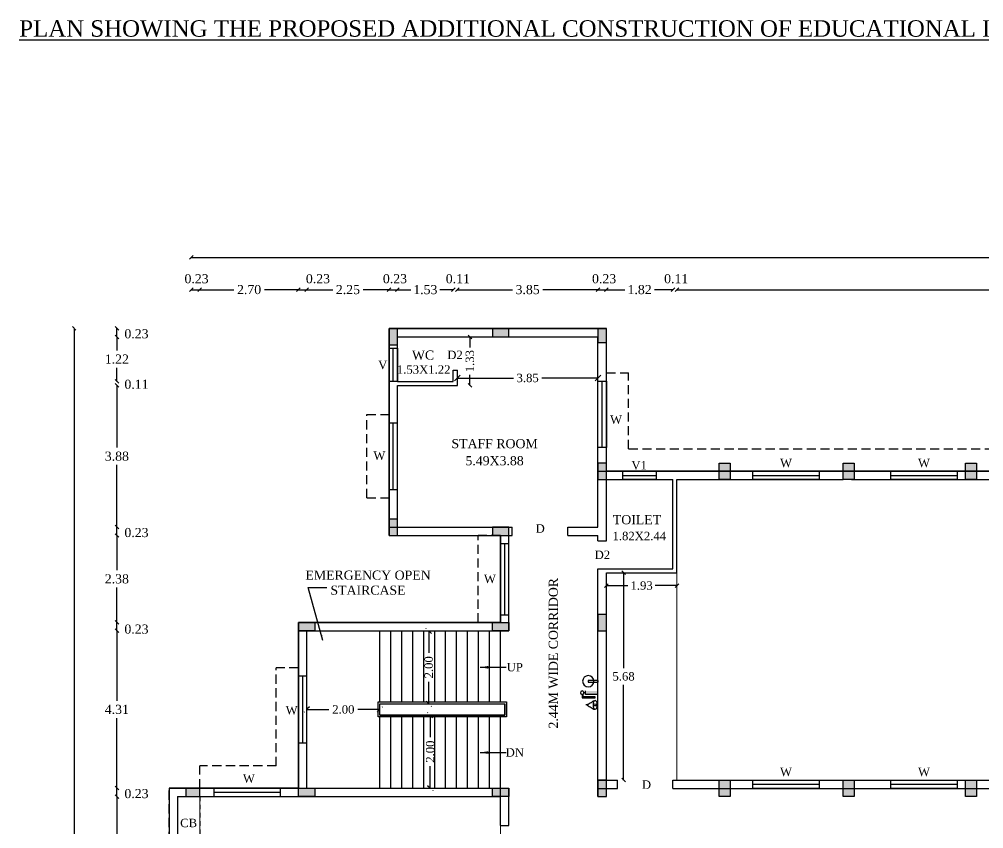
# Model space of a CAD drawing. Header units: metres. Extents: x -53 to 471, y -924 to -843.
# Drawn here: x 205.41 to 231.82, y -888.09 to -865.92 of the extents above; entities that cross this region are included whole.
import ezdxf
from ezdxf.enums import TextEntityAlignment as Align

# ---------------------------------------------------------------- set-up
doc = ezdxf.new("R2010")
doc.units = ezdxf.units.M
doc.header["$MEASUREMENT"] = 0
doc.header["$PDMODE"] = 3
doc.linetypes.add('HIDDEN', pattern=[0.375, 0.25, -0.125])
doc.layers.get('DEFPOINTS').update_dxf_attribs({"lineweight": 5})
doc.layers.add('BLK_1_FLR_3_BLT_UP_AREA', color=27, linetype='Continuous')
doc.layers.add('BLK_1_FLR_3_REGULAR_ROOM_1', color=56, linetype='Continuous', lineweight=5)
doc.styles.add('Isa-', font='times.ttf')
doc.styles.add('STYLE2', font='times.ttf')
doc.dimstyles.new('Copy of ISO-25', dxfattribs={"dimscale": 0, "dimtxt": 0.23, "dimasz": 0.1, "dimexe": 1.25, "dimexo": 0.625, "dimgap": 0.11, "dimtad": 0, "dimtih": 1, "dimtoh": 1, "dimzin": 1, "dimdsep": 46, "dimtxsty": 'STYLE2', "dimblk": 'OBLIQUE', "dimcen": 0, "dimse1": 1, "dimse2": 1, "dimclrd": 1, "dimclrt": 3, "dimadec": 0, "dimazin": 2, "dimtfac": 1, "dimtix": 1, "dimtofl": 0, "dimtmove": 0, "dimatfit": 3, "dimfxl": 0, "dimtolj": 1, "dimarcsym": 0})
doc.dimstyles.new('ISO-25', dxfattribs={"dimscale": 0, "dimtxt": 0.23, "dimasz": 0.15, "dimexe": 1.25, "dimexo": 0.625, "dimgap": 0.11, "dimtad": 0, "dimtih": 1, "dimtoh": 1, "dimzin": 1, "dimdsep": 46, "dimtxsty": 'STYLE2', "dimblk": 'OBLIQUE', "dimcen": 0, "dimse1": 1, "dimse2": 1, "dimclrd": 1, "dimclrt": 3, "dimadec": 0, "dimazin": 2, "dimtfac": 1, "dimtix": 1, "dimtofl": 0, "dimtmove": 0, "dimatfit": 3, "dimfxl": 0, "dimtolj": 1, "dimarcsym": 0})

# ---------------------------------------------------------------- blocks, each defined once
blk = doc.blocks.new('_Oblique')
at = {"color": 0, "linetype": 'ByBlock', "lineweight": -2}
blk.add_line((-0.5, -0.5), (0.5, 0.5), dxfattribs=at)
blk = doc.blocks.new('*D622')
at = {"color": 1, "lineweight": -2, "ltscale": 3}
for p, q in [((206.917, -874.388), (206.917, -896.657)), ((206.917, -919.381), (206.917, -897.112))]:
    blk.add_line(p, q, dxfattribs=at)
at = {"layer": 'DEFPOINTS', "color": 0, "ltscale": 3}
for p in [(206.917, -874.388), (215.536, -874.388), (227.966, -919.381)]:
    blk.add_point(p, dxfattribs=at)
at = {"color": 1, "lineweight": -2, "ltscale": 3, "xscale": 0.1, "yscale": 0.1, "zscale": 0.1}
for p, rotation in [((206.917, -874.388), 90), ((206.917, -919.381), 270)]:
    blk.add_blockref('_Oblique', p, dxfattribs=dict(at, rotation=rotation))
at = {"color": 3, "ltscale": 3, "insert": (206.917, -896.884), "char_height": 0.23, "attachment_point": 5, "style": 'STYLE2'}
blk.add_mtext('\\A1;44.99', dxfattribs=at)
blk = doc.blocks.new('*D624')
at = {"color": 1, "lineweight": -2}
for p, q in [((210.126, -872.441), (235.961, -872.441)), ((262.806, -872.441), (236.972, -872.441))]:
    blk.add_line(p, q, dxfattribs=at)
at = {"layer": 'DEFPOINTS', "color": 0}
for p in [(210.126, -872.441), (210.126, -886.978), (262.806, -886.978)]:
    blk.add_point(p, dxfattribs=at)
at = {"color": 1, "lineweight": -2, "xscale": 0.1, "yscale": 0.1, "zscale": 0.1, "rotation": 180}
blk.add_blockref('_Oblique', (210.126, -872.441), dxfattribs=at)
at = {"color": 1, "lineweight": -2, "xscale": 0.1, "yscale": 0.1, "zscale": 0.1}
blk.add_blockref('_Oblique', (262.806, -872.441), dxfattribs=at)
at = {"color": 3, "insert": (236.466, -872.441), "char_height": 0.25, "attachment_point": 5, "style": 'STYLE2'}
blk.add_mtext('\\A1;52.68', dxfattribs=at)
blk = doc.blocks.new('*D642')
at = {"color": 1, "lineweight": -2}
blk.add_line((210.126, -873.325), (210.356, -873.325), dxfattribs=at)
at = {"layer": 'DEFPOINTS', "color": 0}
for p in [(210.356, -873.325), (210.126, -886.978), (210.356, -887.208)]:
    blk.add_point(p, dxfattribs=at)
at = {"color": 1, "lineweight": -2, "xscale": 0.1, "yscale": 0.1, "zscale": 0.1, "rotation": 180}
blk.add_blockref('_Oblique', (210.126, -873.325), dxfattribs=at)
at = {"color": 1, "lineweight": -2, "xscale": 0.1, "yscale": 0.1, "zscale": 0.1}
blk.add_blockref('_Oblique', (210.356, -873.325), dxfattribs=at)
at = {"color": 3, "insert": (210.268, -873.027), "char_height": 0.25, "attachment_point": 5, "style": 'STYLE2'}
blk.add_mtext('\\A1;0.23', dxfattribs=at)
blk = doc.blocks.new('*D643')
at = {"color": 1, "lineweight": -2}
for p, q in [((210.356, -873.325), (211.284, -873.325)), ((213.056, -873.325), (212.129, -873.325))]:
    blk.add_line(p, q, dxfattribs=at)
at = {"layer": 'DEFPOINTS', "color": 0}
for p in [(213.056, -873.325), (213.056, -882.438), (210.356, -887.208)]:
    blk.add_point(p, dxfattribs=at)
at = {"color": 1, "lineweight": -2, "xscale": 0.1, "yscale": 0.1, "zscale": 0.1, "rotation": 180}
blk.add_blockref('_Oblique', (210.356, -873.325), dxfattribs=at)
at = {"color": 1, "lineweight": -2, "xscale": 0.1, "yscale": 0.1, "zscale": 0.1}
blk.add_blockref('_Oblique', (213.056, -873.325), dxfattribs=at)
at = {"color": 3, "insert": (211.706, -873.325), "char_height": 0.25, "attachment_point": 5, "style": 'STYLE2'}
blk.add_mtext('\\A1;2.70', dxfattribs=at)
blk = doc.blocks.new('*D644')
at = {"color": 1, "lineweight": -2}
blk.add_line((213.056, -873.325), (213.286, -873.325), dxfattribs=at)
at = {"layer": 'DEFPOINTS', "color": 0}
for p in [(213.286, -873.325), (213.056, -882.438), (213.286, -882.668)]:
    blk.add_point(p, dxfattribs=at)
at = {"color": 1, "lineweight": -2, "xscale": 0.1, "yscale": 0.1, "zscale": 0.1, "rotation": 180}
blk.add_blockref('_Oblique', (213.056, -873.325), dxfattribs=at)
at = {"color": 1, "lineweight": -2, "xscale": 0.1, "yscale": 0.1, "zscale": 0.1}
blk.add_blockref('_Oblique', (213.286, -873.325), dxfattribs=at)
at = {"color": 3, "insert": (213.591, -873.027), "char_height": 0.25, "attachment_point": 5, "style": 'STYLE2'}
blk.add_mtext('\\A1;0.23', dxfattribs=at)
blk = doc.blocks.new('*D645')
at = {"color": 1, "lineweight": -2}
for p, q in [((213.286, -873.325), (213.995, -873.325)), ((215.536, -873.325), (214.828, -873.325))]:
    blk.add_line(p, q, dxfattribs=at)
at = {"layer": 'DEFPOINTS', "color": 0}
for p in [(215.536, -873.325), (215.536, -874.388), (213.286, -882.668)]:
    blk.add_point(p, dxfattribs=at)
at = {"color": 1, "lineweight": -2, "xscale": 0.1, "yscale": 0.1, "zscale": 0.1, "rotation": 180}
blk.add_blockref('_Oblique', (213.286, -873.325), dxfattribs=at)
at = {"color": 1, "lineweight": -2, "xscale": 0.1, "yscale": 0.1, "zscale": 0.1}
blk.add_blockref('_Oblique', (215.536, -873.325), dxfattribs=at)
at = {"color": 3, "insert": (214.411, -873.325), "char_height": 0.25, "attachment_point": 5, "style": 'STYLE2'}
blk.add_mtext('\\A1;2.25', dxfattribs=at)
blk = doc.blocks.new('*D646')
at = {"color": 1, "lineweight": -2}
blk.add_line((215.536, -873.325), (215.766, -873.325), dxfattribs=at)
at = {"layer": 'DEFPOINTS', "color": 0}
for p in [(215.766, -873.325), (215.536, -874.388), (215.766, -874.618)]:
    blk.add_point(p, dxfattribs=at)
at = {"color": 1, "lineweight": -2, "xscale": 0.1, "yscale": 0.1, "zscale": 0.1, "rotation": 180}
blk.add_blockref('_Oblique', (215.536, -873.325), dxfattribs=at)
at = {"color": 1, "lineweight": -2, "xscale": 0.1, "yscale": 0.1, "zscale": 0.1}
blk.add_blockref('_Oblique', (215.766, -873.325), dxfattribs=at)
at = {"color": 3, "insert": (215.699, -873.027), "char_height": 0.25, "attachment_point": 5, "style": 'STYLE2'}
blk.add_mtext('\\A1;0.23', dxfattribs=at)
blk = doc.blocks.new('*D647')
at = {"color": 1, "lineweight": -2}
for p, q in [((215.766, -873.325), (216.135, -873.325)), ((217.296, -873.325), (216.927, -873.325))]:
    blk.add_line(p, q, dxfattribs=at)
at = {"layer": 'DEFPOINTS', "color": 0}
for p in [(217.296, -873.325), (215.766, -874.618), (217.296, -875.528)]:
    blk.add_point(p, dxfattribs=at)
at = {"color": 1, "lineweight": -2, "xscale": 0.1, "yscale": 0.1, "zscale": 0.1, "rotation": 180}
blk.add_blockref('_Oblique', (215.766, -873.325), dxfattribs=at)
at = {"color": 1, "lineweight": -2, "xscale": 0.1, "yscale": 0.1, "zscale": 0.1}
blk.add_blockref('_Oblique', (217.296, -873.325), dxfattribs=at)
at = {"color": 3, "insert": (216.531, -873.325), "char_height": 0.25, "attachment_point": 5, "style": 'STYLE2'}
blk.add_mtext('\\A1;1.53', dxfattribs=at)
blk = doc.blocks.new('*D653')
at = {"color": 1, "lineweight": -2}
blk.add_line((208.086, -887.208), (208.086, -886.978), dxfattribs=at)
at = {"layer": 'DEFPOINTS', "color": 0}
for p in [(208.086, -886.978), (210.131, -886.978), (210.356, -887.208)]:
    blk.add_point(p, dxfattribs=at)
at = {"color": 1, "lineweight": -2, "xscale": 0.1, "yscale": 0.1, "zscale": 0.1}
for p, rotation in [((208.086, -886.978), 90), ((208.086, -887.208), 270)]:
    blk.add_blockref('_Oblique', p, dxfattribs=dict(at, rotation=rotation))
at = {"color": 3, "insert": (208.623, -887.129), "char_height": 0.25, "attachment_point": 5, "style": 'STYLE2'}
blk.add_mtext('\\A1;0.23', dxfattribs=at)
blk = doc.blocks.new('*D654')
at = {"color": 1, "lineweight": -2}
blk.add_line((208.086, -882.668), (208.086, -882.438), dxfattribs=at)
at = {"layer": 'DEFPOINTS', "color": 0}
for p in [(208.086, -882.438), (213.056, -882.438), (213.286, -882.668)]:
    blk.add_point(p, dxfattribs=at)
at = {"color": 1, "lineweight": -2, "xscale": 0.1, "yscale": 0.1, "zscale": 0.1}
for p, rotation in [((208.086, -882.438), 90), ((208.086, -882.668), 270)]:
    blk.add_blockref('_Oblique', p, dxfattribs=dict(at, rotation=rotation))
at = {"color": 3, "insert": (208.623, -882.624), "char_height": 0.25, "attachment_point": 5, "style": 'STYLE2'}
blk.add_mtext('\\A1;0.23', dxfattribs=at)
blk = doc.blocks.new('*D655')
at = {"color": 1, "lineweight": -2}
blk.add_line((208.086, -880.058), (208.086, -879.828), dxfattribs=at)
at = {"layer": 'DEFPOINTS', "color": 0}
for p in [(208.086, -879.828), (215.766, -879.828), (215.766, -880.058)]:
    blk.add_point(p, dxfattribs=at)
at = {"color": 1, "lineweight": -2, "xscale": 0.1, "yscale": 0.1, "zscale": 0.1}
for p, rotation in [((208.086, -879.828), 90), ((208.086, -880.058), 270)]:
    blk.add_blockref('_Oblique', p, dxfattribs=dict(at, rotation=rotation))
at = {"color": 3, "insert": (208.623, -879.979), "char_height": 0.25, "attachment_point": 5, "style": 'STYLE2'}
blk.add_mtext('\\A1;0.23', dxfattribs=at)
blk = doc.blocks.new('*D656')
at = {"color": 1, "lineweight": -2}
blk.add_line((208.086, -874.618), (208.086, -874.388), dxfattribs=at)
at = {"layer": 'DEFPOINTS', "color": 0}
for p in [(208.086, -874.388), (215.536, -874.388), (215.766, -874.618)]:
    blk.add_point(p, dxfattribs=at)
at = {"color": 1, "lineweight": -2, "xscale": 0.1, "yscale": 0.1, "zscale": 0.1}
for p, rotation in [((208.086, -874.388), 90), ((208.086, -874.618), 270)]:
    blk.add_blockref('_Oblique', p, dxfattribs=dict(at, rotation=rotation))
at = {"color": 3, "insert": (208.623, -874.534), "char_height": 0.25, "attachment_point": 5, "style": 'STYLE2'}
blk.add_mtext('\\A1;0.23', dxfattribs=at)
blk = doc.blocks.new('*D657')
at = {"color": 1, "lineweight": -2}
for p, q in [((208.086, -874.618), (208.086, -874.991)), ((208.086, -875.838), (208.086, -875.466))]:
    blk.add_line(p, q, dxfattribs=at)
at = {"layer": 'DEFPOINTS', "color": 0}
for p in [(215.766, -874.618), (208.086, -875.838), (215.536, -875.838)]:
    blk.add_point(p, dxfattribs=at)
at = {"color": 1, "lineweight": -2, "xscale": 0.1, "yscale": 0.1, "zscale": 0.1}
for p, rotation in [((208.086, -874.618), 90), ((208.086, -875.838), 270)]:
    blk.add_blockref('_Oblique', p, dxfattribs=dict(at, rotation=rotation))
at = {"color": 3, "insert": (208.086, -875.228), "char_height": 0.25, "attachment_point": 5, "style": 'STYLE2'}
blk.add_mtext('\\A1;1.22', dxfattribs=at)
blk = doc.blocks.new('*D658')
at = {"color": 1, "lineweight": -2}
for p, q in [((208.086, -875.838), (208.086, -875.738)), ((208.086, -875.948), (208.086, -876.048))]:
    blk.add_line(p, q, dxfattribs=at)
at = {"layer": 'DEFPOINTS', "color": 0}
for p in [(208.086, -875.948), (215.536, -875.838), (215.766, -875.948)]:
    blk.add_point(p, dxfattribs=at)
at = {"color": 1, "lineweight": -2, "xscale": 0.1, "yscale": 0.1, "zscale": 0.1}
for p, rotation in [((208.086, -875.838), 270), ((208.086, -875.948), 90)]:
    blk.add_blockref('_Oblique', p, dxfattribs=dict(at, rotation=rotation))
at = {"color": 3, "insert": (208.623, -875.918), "char_height": 0.25, "attachment_point": 5, "style": 'STYLE2'}
blk.add_mtext('\\A1;0.11', dxfattribs=at)
blk = doc.blocks.new('*D659')
at = {"color": 1, "lineweight": -2}
for p, q in [((208.086, -875.948), (208.086, -877.651)), ((208.086, -879.828), (208.086, -878.126))]:
    blk.add_line(p, q, dxfattribs=at)
at = {"layer": 'DEFPOINTS', "color": 0}
for p in [(215.766, -875.948), (208.086, -879.828), (215.766, -879.828)]:
    blk.add_point(p, dxfattribs=at)
at = {"color": 1, "lineweight": -2, "xscale": 0.1, "yscale": 0.1, "zscale": 0.1}
for p, rotation in [((208.086, -875.948), 90), ((208.086, -879.828), 270)]:
    blk.add_blockref('_Oblique', p, dxfattribs=dict(at, rotation=rotation))
at = {"color": 3, "insert": (208.086, -877.888), "char_height": 0.25, "attachment_point": 5, "style": 'STYLE2'}
blk.add_mtext('\\A1;3.88', dxfattribs=at)
blk = doc.blocks.new('*D660')
at = {"color": 1, "lineweight": -2}
for p, q in [((208.086, -880.058), (208.086, -881.011)), ((208.086, -882.438), (208.086, -881.486))]:
    blk.add_line(p, q, dxfattribs=at)
at = {"layer": 'DEFPOINTS', "color": 0}
for p in [(208.086, -880.058), (215.536, -880.058), (213.056, -882.438)]:
    blk.add_point(p, dxfattribs=at)
at = {"color": 1, "lineweight": -2, "xscale": 0.1, "yscale": 0.1, "zscale": 0.1}
for p, rotation in [((208.086, -880.058), 90), ((208.086, -882.438), 270)]:
    blk.add_blockref('_Oblique', p, dxfattribs=dict(at, rotation=rotation))
at = {"color": 3, "insert": (208.086, -881.248), "char_height": 0.25, "attachment_point": 5, "style": 'STYLE2'}
blk.add_mtext('\\A1;2.38', dxfattribs=at)
blk = doc.blocks.new('*D661')
at = {"color": 1, "lineweight": -2}
for p, q in [((208.086, -882.668), (208.086, -884.586)), ((208.086, -886.978), (208.086, -885.061))]:
    blk.add_line(p, q, dxfattribs=at)
at = {"layer": 'DEFPOINTS', "color": 0}
for p in [(213.286, -882.668), (208.086, -886.978), (213.286, -886.978)]:
    blk.add_point(p, dxfattribs=at)
at = {"color": 1, "lineweight": -2, "xscale": 0.1, "yscale": 0.1, "zscale": 0.1}
for p, rotation in [((208.086, -882.668), 90), ((208.086, -886.978), 270)]:
    blk.add_blockref('_Oblique', p, dxfattribs=dict(at, rotation=rotation))
at = {"color": 3, "insert": (208.086, -884.823), "char_height": 0.25, "attachment_point": 5, "style": 'STYLE2'}
blk.add_mtext('\\A1;4.31', dxfattribs=at)
blk = doc.blocks.new('*D662')
at = {"color": 1, "lineweight": -2}
for p, q in [((208.086, -887.208), (208.086, -891.051)), ((208.086, -895.368), (208.086, -891.526))]:
    blk.add_line(p, q, dxfattribs=at)
at = {"layer": 'DEFPOINTS', "color": 0}
for p in [(210.356, -887.208), (208.086, -895.368), (210.356, -895.368)]:
    blk.add_point(p, dxfattribs=at)
at = {"color": 1, "lineweight": -2, "xscale": 0.1, "yscale": 0.1, "zscale": 0.1}
for p, rotation in [((208.086, -887.208), 90), ((208.086, -895.368), 270)]:
    blk.add_blockref('_Oblique', p, dxfattribs=dict(at, rotation=rotation))
at = {"color": 3, "insert": (208.086, -891.288), "char_height": 0.25, "attachment_point": 5, "style": 'STYLE2'}
blk.add_mtext('\\A1;8.16', dxfattribs=at)
blk = doc.blocks.new('*D663')
at = {"color": 1, "lineweight": -2}
for p, q in [((217.406, -873.325), (218.918, -873.325)), ((221.256, -873.325), (219.745, -873.325))]:
    blk.add_line(p, q, dxfattribs=at)
at = {"layer": 'DEFPOINTS', "color": 0}
for p in [(221.256, -873.325), (221.256, -874.618), (217.406, -875.528)]:
    blk.add_point(p, dxfattribs=at)
at = {"color": 1, "lineweight": -2, "xscale": 0.1, "yscale": 0.1, "zscale": 0.1, "rotation": 180}
blk.add_blockref('_Oblique', (217.406, -873.325), dxfattribs=at)
at = {"color": 1, "lineweight": -2, "xscale": 0.1, "yscale": 0.1, "zscale": 0.1}
blk.add_blockref('_Oblique', (221.256, -873.325), dxfattribs=at)
at = {"color": 3, "insert": (219.331, -873.325), "char_height": 0.25, "attachment_point": 5, "style": 'STYLE2'}
blk.add_mtext('\\A1;3.85', dxfattribs=at)
blk = doc.blocks.new('*D664')
at = {"color": 1, "lineweight": -2}
blk.add_line((221.256, -873.325), (221.486, -873.325), dxfattribs=at)
at = {"layer": 'DEFPOINTS', "color": 0}
for p in [(221.486, -873.325), (221.486, -874.388), (221.256, -874.618)]:
    blk.add_point(p, dxfattribs=at)
at = {"color": 1, "lineweight": -2, "xscale": 0.1, "yscale": 0.1, "zscale": 0.1, "rotation": 180}
blk.add_blockref('_Oblique', (221.256, -873.325), dxfattribs=at)
at = {"color": 1, "lineweight": -2, "xscale": 0.1, "yscale": 0.1, "zscale": 0.1}
blk.add_blockref('_Oblique', (221.486, -873.325), dxfattribs=at)
at = {"color": 3, "insert": (221.424, -873.027), "char_height": 0.25, "attachment_point": 5, "style": 'STYLE2'}
blk.add_mtext('\\A1;0.23', dxfattribs=at)
blk = doc.blocks.new('*D665')
at = {"color": 1, "lineweight": -2}
for p, q in [((221.486, -873.325), (221.993, -873.325)), ((223.306, -873.325), (222.8, -873.325))]:
    blk.add_line(p, q, dxfattribs=at)
at = {"layer": 'DEFPOINTS', "color": 0}
for p in [(223.306, -873.325), (221.486, -874.388), (223.306, -878.528)]:
    blk.add_point(p, dxfattribs=at)
at = {"color": 1, "lineweight": -2, "xscale": 0.1, "yscale": 0.1, "zscale": 0.1, "rotation": 180}
blk.add_blockref('_Oblique', (221.486, -873.325), dxfattribs=at)
at = {"color": 1, "lineweight": -2, "xscale": 0.1, "yscale": 0.1, "zscale": 0.1}
blk.add_blockref('_Oblique', (223.306, -873.325), dxfattribs=at)
at = {"color": 3, "insert": (222.396, -873.325), "char_height": 0.25, "attachment_point": 5, "style": 'STYLE2'}
blk.add_mtext('\\A1;1.82', dxfattribs=at)
blk = doc.blocks.new('*D666')
at = {"color": 1, "lineweight": -2}
for p, q in [((217.296, -873.325), (217.196, -873.325)), ((217.406, -873.325), (217.506, -873.325))]:
    blk.add_line(p, q, dxfattribs=at)
at = {"layer": 'DEFPOINTS', "color": 0}
for p in [(217.406, -873.325), (217.296, -875.528), (217.406, -875.528)]:
    blk.add_point(p, dxfattribs=at)
at = {"color": 1, "lineweight": -2, "xscale": 0.1, "yscale": 0.1, "zscale": 0.1}
blk.add_blockref('_Oblique', (217.296, -873.325), dxfattribs=at)
at = {"color": 1, "lineweight": -2, "xscale": 0.1, "yscale": 0.1, "zscale": 0.1, "rotation": 180}
blk.add_blockref('_Oblique', (217.406, -873.325), dxfattribs=at)
at = {"color": 3, "insert": (217.42, -873.027), "char_height": 0.25, "attachment_point": 5, "style": 'STYLE2'}
blk.add_mtext('\\A1;0.11', dxfattribs=at)
blk = doc.blocks.new('*D667')
at = {"color": 1, "lineweight": -2}
for p, q in [((223.416, -873.325), (236.925, -873.325)), ((251.446, -873.325), (237.937, -873.325))]:
    blk.add_line(p, q, dxfattribs=at)
at = {"layer": 'DEFPOINTS', "color": 0}
for p in [(251.446, -873.325), (251.446, -874.388), (223.416, -878.528)]:
    blk.add_point(p, dxfattribs=at)
at = {"color": 1, "lineweight": -2, "xscale": 0.1, "yscale": 0.1, "zscale": 0.1, "rotation": 180}
blk.add_blockref('_Oblique', (223.416, -873.325), dxfattribs=at)
at = {"color": 1, "lineweight": -2, "xscale": 0.1, "yscale": 0.1, "zscale": 0.1}
blk.add_blockref('_Oblique', (251.446, -873.325), dxfattribs=at)
at = {"color": 3, "insert": (237.431, -873.325), "char_height": 0.25, "attachment_point": 5, "style": 'STYLE2'}
blk.add_mtext('\\A1;28.03', dxfattribs=at)
blk = doc.blocks.new('*D687')
at = {"color": 1, "lineweight": -2}
for p, q in [((223.306, -873.325), (223.206, -873.325)), ((223.416, -873.325), (223.516, -873.325))]:
    blk.add_line(p, q, dxfattribs=at)
at = {"layer": 'DEFPOINTS', "color": 0}
for p in [(223.416, -873.325), (223.306, -878.528), (223.416, -878.528)]:
    blk.add_point(p, dxfattribs=at)
at = {"color": 1, "lineweight": -2, "xscale": 0.1, "yscale": 0.1, "zscale": 0.1}
blk.add_blockref('_Oblique', (223.306, -873.325), dxfattribs=at)
at = {"color": 1, "lineweight": -2, "xscale": 0.1, "yscale": 0.1, "zscale": 0.1, "rotation": 180}
blk.add_blockref('_Oblique', (223.416, -873.325), dxfattribs=at)
at = {"color": 3, "insert": (223.398, -873.027), "char_height": 0.25, "attachment_point": 5, "style": 'STYLE2'}
blk.add_mtext('\\A1;0.11', dxfattribs=at)
blk = doc.blocks.new('*D736')
at = {"color": 1, "lineweight": -2}
for p, q in [((221.957, -881.078), (221.957, -883.691)), ((221.957, -886.758), (221.957, -884.146))]:
    blk.add_line(p, q, dxfattribs=at)
at = {"layer": 'DEFPOINTS', "color": 0}
for p in [(221.486, -881.078), (221.957, -881.078), (221.486, -886.758)]:
    blk.add_point(p, dxfattribs=at)
at = {"color": 1, "lineweight": -2, "xscale": 0.1, "yscale": 0.1, "zscale": 0.1}
for p, rotation in [((221.957, -881.078), 90), ((221.957, -886.758), 270)]:
    blk.add_blockref('_Oblique', p, dxfattribs=dict(at, rotation=rotation))
at = {"color": 3, "insert": (221.957, -883.918), "char_height": 0.23, "attachment_point": 5, "style": 'STYLE2'}
blk.add_mtext('\\A1;5.68', dxfattribs=at)
blk = doc.blocks.new('*D737')
at = {"color": 1, "lineweight": -2}
for p, q in [((221.486, -881.432), (222.078, -881.432)), ((223.416, -881.432), (222.825, -881.432))]:
    blk.add_line(p, q, dxfattribs=at)
at = {"layer": 'DEFPOINTS', "color": 0}
for p in [(221.486, -881.078), (223.416, -881.078), (221.486, -881.432)]:
    blk.add_point(p, dxfattribs=at)
at = {"color": 1, "lineweight": -2, "xscale": 0.1, "yscale": 0.1, "zscale": 0.1, "rotation": 180}
blk.add_blockref('_Oblique', (221.486, -881.432), dxfattribs=at)
at = {"color": 1, "lineweight": -2, "xscale": 0.1, "yscale": 0.1, "zscale": 0.1}
blk.add_blockref('_Oblique', (223.416, -881.432), dxfattribs=at)
at = {"color": 3, "insert": (222.451, -881.432), "char_height": 0.23, "attachment_point": 5, "style": 'STYLE2'}
blk.add_mtext('\\A1;1.93', dxfattribs=at)
blk = doc.blocks.new('*D706')
at = {"color": 1, "lineweight": -2}
for p, q in [((216.624, -882.668), (216.624, -883.271)), ((216.624, -884.668), (216.624, -884.066))]:
    blk.add_line(p, q, dxfattribs=at)
at = {"layer": 'DEFPOINTS', "color": 0, "linetype": 'HIDDEN'}
for p in [(216.624, -882.668), (216.786, -882.668), (216.624, -884.668)]:
    blk.add_point(p, dxfattribs=at)
at = {"color": 1, "linetype": 'HIDDEN', "lineweight": -2, "xscale": 0.15, "yscale": 0.15, "zscale": 0.15}
for p, rotation in [((216.624, -882.668), 90), ((216.624, -884.668), 270)]:
    blk.add_blockref('_Oblique', p, dxfattribs=dict(at, rotation=rotation))
at = {"color": 3, "linetype": 'HIDDEN', "insert": (216.624, -883.668), "char_height": 0.23, "attachment_point": 5, "rotation": 90, "style": 'STYLE2'}
blk.add_mtext('\\A1;2.00', dxfattribs=at)
blk = doc.blocks.new('*D707')
at = {"color": 1, "lineweight": -2}
for p, q in [((213.286, -884.823), (213.889, -884.823)), ((215.286, -884.823), (214.684, -884.823))]:
    blk.add_line(p, q, dxfattribs=at)
at = {"layer": 'DEFPOINTS', "color": 0, "linetype": 'HIDDEN'}
for p in [(215.286, -884.823), (215.286, -884.823), (213.286, -885.697)]:
    blk.add_point(p, dxfattribs=at)
at = {"color": 1, "linetype": 'HIDDEN', "lineweight": -2, "xscale": 0.15, "yscale": 0.15, "zscale": 0.15, "rotation": 180}
blk.add_blockref('_Oblique', (213.286, -884.823), dxfattribs=at)
at = {"color": 1, "linetype": 'HIDDEN', "lineweight": -2, "xscale": 0.15, "yscale": 0.15, "zscale": 0.15}
blk.add_blockref('_Oblique', (215.286, -884.823), dxfattribs=at)
at = {"color": 3, "linetype": 'HIDDEN', "insert": (214.286, -884.823), "char_height": 0.23, "attachment_point": 5, "style": 'STYLE2'}
blk.add_mtext('\\A1;2.00', dxfattribs=at)
blk = doc.blocks.new('*D708')
at = {"color": 1, "lineweight": -2}
for p, q in [((216.665, -884.978), (216.665, -885.581)), ((216.665, -886.978), (216.665, -886.376))]:
    blk.add_line(p, q, dxfattribs=at)
at = {"layer": 'DEFPOINTS', "color": 0, "linetype": 'HIDDEN'}
for p in [(216.665, -884.978), (216.665, -886.978), (216.665, -886.978)]:
    blk.add_point(p, dxfattribs=at)
at = {"color": 1, "linetype": 'HIDDEN', "lineweight": -2, "xscale": 0.15, "yscale": 0.15, "zscale": 0.15}
for p, rotation in [((216.665, -884.978), 90), ((216.665, -886.978), 270)]:
    blk.add_blockref('_Oblique', p, dxfattribs=dict(at, rotation=rotation))
at = {"color": 3, "linetype": 'HIDDEN', "insert": (216.665, -885.978), "char_height": 0.23, "attachment_point": 5, "rotation": 90, "style": 'STYLE2'}
blk.add_mtext('\\A1;2.00', dxfattribs=at)
blk = doc.blocks.new('*D712')
at = {"color": 1, "lineweight": -2}
for p, q in [((217.406, -875.745), (218.942, -875.745)), ((221.256, -875.745), (219.72, -875.745))]:
    blk.add_line(p, q, dxfattribs=at)
at = {"layer": 'DEFPOINTS', "color": 0}
for p in [(217.406, -875.948), (221.256, -875.745), (221.256, -875.948)]:
    blk.add_point(p, dxfattribs=at)
at = {"color": 1, "lineweight": -2, "xscale": 0.15, "yscale": 0.15, "zscale": 0.15, "rotation": 180}
blk.add_blockref('_Oblique', (217.406, -875.745), dxfattribs=at)
at = {"color": 1, "lineweight": -2, "xscale": 0.15, "yscale": 0.15, "zscale": 0.15}
blk.add_blockref('_Oblique', (221.256, -875.745), dxfattribs=at)
at = {"color": 3, "insert": (219.331, -875.745), "char_height": 0.23, "attachment_point": 5, "style": 'STYLE2'}
blk.add_mtext('\\A1;3.85', dxfattribs=at)
blk = doc.blocks.new('*D713')
at = {"color": 1, "lineweight": -2}
for p, q in [((217.751, -874.618), (217.751, -874.91)), ((217.751, -875.948), (217.751, -875.657))]:
    blk.add_line(p, q, dxfattribs=at)
at = {"layer": 'DEFPOINTS', "color": 0}
for p in [(217.548, -874.618), (217.751, -874.618), (217.406, -875.948)]:
    blk.add_point(p, dxfattribs=at)
at = {"color": 1, "lineweight": -2, "xscale": 0.1, "yscale": 0.1, "zscale": 0.1}
for p, rotation in [((217.751, -874.618), 90), ((217.751, -875.948), 270)]:
    blk.add_blockref('_Oblique', p, dxfattribs=dict(at, rotation=rotation))
at = {"color": 3, "insert": (217.751, -875.283), "char_height": 0.23, "attachment_point": 5, "rotation": 90, "style": 'STYLE2'}
blk.add_mtext('\\A1;1.33', dxfattribs=at)
blk = doc.blocks.new('FIRE')
at = {"lineweight": 25}
blk.add_hatch(color=256, dxfattribs=at).paths.add_polyline_path([(4776.393, 1592.591), (4776.49, 1592.591), (4776.49, 1592.93), (4776.393, 1592.93)])
for p, q in [((4776.49, 1592.93), (4776.393, 1592.93)), ((4776.442, 1592.93), (4776.442, 1592.975)), ((4776.559, 1592.998), (4776.483, 1592.998)), ((4776.49, 1593.023), (4776.587, 1593.023)), ((4776.49, 1592.591), (4776.49, 1592.93)), ((4776.559, 1592.664), (4776.559, 1592.998)), ((4776.587, 1593.023), (4776.587, 1592.664)), ((4776.587, 1592.664), (4776.559, 1592.664))]:
    blk.add_line(p, q, dxfattribs=at)
at = {"color": 0, "lineweight": 25, "ltscale": 60}
blk.add_line((4776.778, 1592.887), (4776.778, 1592.923), dxfattribs=at)
blk.add_lwpolyline([(4776.105, 1592.857), (4776.155, 1592.857), (4776.155, 1592.59), (4776.105, 1592.59)], close=True)
at = {"lineweight": 25}
blk.add_circle((4776.442, 1593.023), 0.0482, dxfattribs=at)
at = {"color": 1}
blk.add_circle((4776.13, 1592.857), 0.155, dxfattribs=at)
at = {"color": 0, "lineweight": 25, "ltscale": 60}
blk.add_arc((4776.778, 1592.861), 0.0262, 0, 180, dxfattribs=at)
for centre, major_axis, ratio in [((4776.778, 1592.668), (-0.118, 0), 0.493287), ((4776.778, 1592.676), (0, -0.0501), 0.352249)]:
    blk.add_ellipse(centre, major_axis=major_axis, ratio=ratio, dxfattribs=at)
for points in [[(4776.752, 1592.861), (4776.688, 1592.746), (4776.664, 1592.71), (4776.66, 1592.671)], [(4776.804, 1592.861), (4776.868, 1592.746), (4776.891, 1592.71), (4776.896, 1592.671)]]:
    blk.add_spline(points, degree=3, dxfattribs=at)
blk = doc.blocks.new('tgt')
at = {"lineweight": -3}
for points in [[(-47.04, 39.822), (-47.27, 39.822), (-47.27, 39.372), (-47.04, 39.372)], [(-43.99, 39.822), (-44.44, 39.822), (-44.44, 39.592), (-43.99, 39.592)], [(-41.32, 36.132), (-41.55, 36.132), (-41.55, 35.682), (-41.32, 35.682)], [(-47.04, 34.602), (-47.27, 34.602), (-47.27, 34.152), (-47.04, 34.152)], [(-43.99, 34.382), (-44.44, 34.382), (-44.44, 34.152), (-43.99, 34.152)], [(-41.32, 31.992), (-41.55, 31.992), (-41.55, 31.542), (-41.32, 31.542)], [(-49.75, 31.542), (-49.75, 31.772), (-49.3, 31.772), (-49.3, 31.542)], [(-44.44, 31.542), (-44.44, 31.772), (-43.99, 31.772), (-43.99, 31.542)], [(-49.75, 27.002), (-49.75, 27.232), (-49.3, 27.232), (-49.3, 27.002)], [(-43.99, 27.002), (-44.44, 27.002), (-44.44, 27.232), (-43.99, 27.232)], [(-41.32, 27.452), (-41.55, 27.452), (-41.55, 27.002), (-41.32, 27.002)]]:
    blk.add_hatch(color=3, dxfattribs=at).paths.add_polyline_path(points)
for color, points in [(2, [(-41.55, 39.442), (-41.32, 39.442), (-41.32, 39.822), (-41.55, 39.822)]), (4, [(-38.23, 35.682), (-38.23, 36.132), (-37.93, 36.132), (-37.93, 35.682)]), (4, [(-34.84, 35.682), (-34.84, 36.132), (-34.54, 36.132), (-34.54, 35.682)]), (4, [(-31.49, 35.682), (-31.49, 36.132), (-31.19, 36.132), (-31.19, 35.682)]), (2, [(-52.45, 27.232), (-52.83, 27.232), (-52.83, 27.002), (-52.45, 27.002)]), (5, [(-37.93, 27.452), (-37.93, 27.002), (-38.23, 27.002), (-38.23, 27.452)]), (5, [(-34.54, 27.452), (-34.54, 27.002), (-34.84, 27.002), (-34.84, 27.452)]), (5, [(-31.19, 27.452), (-31.19, 27.002), (-31.49, 27.002), (-31.49, 27.452)])]:
    blk.add_hatch(color=color).paths.add_polyline_path(points)
at = {"color": 3, "lineweight": -3}
for points in [[(-47.27, 39.822), (-47.27, 39.372), (-47.04, 39.372), (-47.04, 39.822)], [(-43.99, 39.822), (-44.44, 39.822), (-44.44, 39.592), (-43.99, 39.592)], [(-41.55, 36.132), (-41.55, 35.682), (-41.32, 35.682), (-41.32, 36.132)], [(-47.27, 34.602), (-47.27, 34.152), (-47.04, 34.152), (-47.04, 34.602)], [(-43.99, 34.382), (-44.44, 34.382), (-44.44, 34.152), (-43.99, 34.152)], [(-41.55, 31.992), (-41.55, 31.542), (-41.32, 31.542), (-41.32, 31.992)], [(-49.75, 31.772), (-49.3, 31.772), (-49.3, 31.542), (-49.75, 31.542)], [(-44.44, 31.772), (-43.99, 31.772), (-43.99, 31.542), (-44.44, 31.542)], [(-49.75, 27.232), (-49.3, 27.232), (-49.3, 27.002), (-49.75, 27.002)], [(-43.99, 27.002), (-44.44, 27.002), (-44.44, 27.232), (-43.99, 27.232)], [(-41.55, 27.452), (-41.55, 27.002), (-41.32, 27.002), (-41.32, 27.452)]]:
    blk.add_lwpolyline(points, close=True, dxfattribs=at)
at = {"color": 2}
blk.add_lwpolyline([(-41.55, 39.822), (-41.55, 39.442), (-41.32, 39.442), (-41.32, 39.822)], close=True, dxfattribs=at)
at = {"color": 4}
for points in [[(-38.23, 35.682), (-38.23, 36.132), (-37.93, 36.132), (-37.93, 35.682)], [(-34.84, 35.682), (-34.84, 36.132), (-34.54, 36.132), (-34.54, 35.682)], [(-31.49, 35.682), (-31.49, 36.132), (-31.19, 36.132), (-31.19, 35.682)]]:
    blk.add_lwpolyline(points, close=True, dxfattribs=at)
at = {"color": 2, "lineweight": -3}
blk.add_lwpolyline([(-52.45, 27.232), (-52.83, 27.232), (-52.83, 27.002), (-52.45, 27.002)], close=True, dxfattribs=at)
at = {"color": 5}
for points in [[(-37.93, 27.452), (-37.93, 27.002), (-38.23, 27.002), (-38.23, 27.452)], [(-34.54, 27.452), (-34.54, 27.002), (-34.84, 27.002), (-34.84, 27.452)], [(-31.19, 27.452), (-31.19, 27.002), (-31.49, 27.002), (-31.49, 27.452)]]:
    blk.add_lwpolyline(points, close=True, dxfattribs=at)

msp = doc.modelspace()

# ---------------------------------------------------------------- linework, layer by layer
for p, q in [((215.5364, -874.38836), (221.4864, -874.38836)), ((215.5364, -880.05821), (215.5364, -874.38836)), ((221.4864, -880.20821), (221.4864, -874.38836)), ((215.7664, -874.61836), (221.2564, -874.61836)), ((215.7664, -875.83836), (215.7664, -874.61836)), ((221.2564, -878.07821), (221.2564, -874.61836)), ((221.4864, -880.20821), (221.4864, -874.83836)), ((217.2964, -875.83836), (217.2964, -875.52836)), ((217.2964, -875.52836), (217.4064, -875.52836)), ((217.4064, -875.94836), (217.4064, -875.52836)), ((215.7664, -875.83836), (217.2964, -875.83836)), ((215.7664, -877.16836), (215.7664, -875.94836)), ((215.7664, -877.16836), (215.7664, -875.94836)), ((215.7664, -875.94836), (217.4064, -875.94836)), ((221.2564, -877.82836), (221.2564, -876.01836)), ((215.7664, -879.82821), (215.7664, -876.45821)), ((221.2564, -879.11095), (221.2564, -876.34821)), ((221.2564, -879.82821), (221.2564, -876.89095)), ((221.2564, -879.75836), (221.2564, -877.93836)), ((221.2564, -878.29821), (251.4464, -878.29821)), ((215.7664, -879.82836), (215.7664, -878.60836)), ((221.2564, -879.76764), (221.2564, -878.47764)), ((221.4864, -878.52821), (223.3064, -878.52821)), ((223.3064, -880.96821), (223.3064, -878.52821)), ((223.4164, -878.52821), (227.9664, -878.52821)), ((223.4164, -881.07821), (223.4164, -878.52821)), ((228.1964, -878.52821), (231.2864, -878.52821)), ((231.1468, -878.52821), (244.7364, -878.52821)), ((221.4864, -879.73821), (221.4864, -879.02095)), ((215.5364, -879.82821), (217.2964, -879.82821)), ((215.7664, -879.82821), (217.2964, -879.82821)), ((215.7664, -879.82836), (218.5864, -879.82836)), ((217.4064, -879.82821), (218.5864, -879.82821)), ((217.4064, -879.82821), (218.9118, -879.82821)), ((218.5864, -879.82821), (218.8164, -879.82821)), ((218.8164, -882.66821), (218.8164, -879.82821)), ((218.9118, -880.05821), (218.9118, -879.82821)), ((218.9118, -880.05821), (218.9118, -879.82821)), ((220.4318, -879.82821), (221.2564, -879.82821)), ((220.4318, -880.05821), (220.4318, -879.82821)), ((215.5364, -880.05821), (218.5864, -880.05821)), ((215.7664, -880.05821), (218.5864, -880.05821)), ((218.5864, -882.43821), (218.5864, -880.05821)), ((218.5864, -880.05821), (218.8164, -880.05821)), ((218.8164, -880.05821), (218.9118, -880.05821)), ((220.4318, -880.05821), (221.2564, -880.05821)), ((221.2564, -880.20821), (221.2564, -880.05821)), ((221.2564, -880.20821), (221.2564, -880.05821)), ((221.2564, -880.20821), (221.4864, -880.20821)), ((221.2564, -886.98821), (221.2564, -880.96821)), ((221.2564, -880.96821), (223.3064, -880.96821)), ((221.4864, -886.75821), (221.4864, -881.07821)), ((221.4864, -883.23821), (221.4864, -881.07821)), ((221.4864, -881.07821), (223.4164, -881.07821)), ((213.0564, -882.43821), (218.8164, -882.43821)), ((213.0564, -886.97821), (213.0564, -882.43821)), ((213.0564, -882.66821), (213.0564, -882.43821)), ((218.8164, -882.66821), (218.8164, -882.43821)), ((218.8164, -882.66821), (218.8164, -882.43821)), ((213.0564, -882.66821), (218.8164, -882.66821)), ((213.2864, -886.97821), (213.2864, -882.66821)), ((213.2864, -886.97821), (213.2864, -882.66821)), ((215.2864, -884.61821), (215.2864, -882.66821)), ((215.5864, -884.61821), (215.5864, -882.66821)), ((215.8864, -884.61821), (215.8864, -882.66821)), ((216.1864, -884.61821), (216.1864, -882.66821)), ((216.4864, -884.61821), (216.4864, -882.66821)), ((216.7864, -884.61821), (216.7864, -882.66821)), ((217.0864, -884.61821), (217.0864, -882.66821)), ((217.3864, -884.61821), (217.3864, -882.66821)), ((217.6864, -884.61821), (217.6864, -882.66821)), ((217.9864, -884.61821), (217.9864, -882.66821)), ((218.2864, -884.61821), (218.2864, -882.66821)), ((218.5864, -884.61821), (218.5864, -882.66821)), ((215.2864, -884.66821), (218.7064, -884.66821)), ((218.7064, -884.97821), (218.7064, -884.66821)), ((215.2864, -884.97821), (218.7064, -884.97821)), ((215.2864, -886.97821), (215.2864, -885.02821)), ((215.5864, -886.97821), (215.5864, -885.02821)), ((215.8864, -886.97821), (215.8864, -885.02821)), ((216.1864, -886.97821), (216.1864, -885.02821)), ((216.4864, -886.97821), (216.4864, -885.02821)), ((216.7864, -886.97821), (216.7864, -885.02821)), ((217.0864, -886.97821), (217.0864, -885.02821)), ((217.3864, -886.97821), (217.3864, -885.02821)), ((217.6864, -886.97821), (217.6864, -885.02821)), ((217.9864, -886.97821), (217.9864, -885.02821)), ((218.2864, -886.97821), (218.2864, -885.02821)), ((218.5864, -886.97821), (218.5864, -885.02821)), ((221.2564, -887.20821), (221.2564, -885.41055)), ((221.4864, -887.20821), (221.4864, -885.64055)), ((221.2564, -886.75821), (221.78639, -886.75821)), ((221.4864, -886.75821), (221.78639, -886.75821)), ((221.78639, -886.98821), (221.78639, -886.75821)), ((223.30639, -886.75821), (227.9664, -886.75821)), ((223.30639, -886.98821), (223.30639, -886.75821)), ((227.24524, -886.75821), (227.9664, -886.75821)), ((228.1964, -886.75821), (242.2164, -886.75821)), ((209.5164, -886.97821), (213.0564, -886.97821)), ((213.2864, -886.97821), (218.8164, -886.97821)), ((218.5864, -887.9972), (218.5864, -886.97821)), ((218.8164, -887.9972), (218.8164, -886.97821)), ((218.8164, -887.20821), (218.8164, -886.97821)), ((221.2564, -886.98821), (221.78639, -886.98821)), ((221.2564, -886.98821), (221.78639, -886.98821)), ((223.30639, -886.98821), (227.9664, -886.98821)), ((227.24524, -886.98821), (228.3191, -886.98821)), ((228.1964, -886.98821), (236.3564, -886.98821)), ((209.7464, -887.20821), (218.5864, -887.20821)), ((218.5864, -887.975), (218.5864, -887.23821)), ((218.8164, -887.975), (218.8164, -887.23821)), ((218.5864, -887.9972), (218.8164, -887.9972))]:
    msp.add_line(p, q)
at = {"color": 1}
for p, q in [((215.6514, -875.83836), (215.6514, -874.92836)), ((221.3714, -877.6483), (221.3714, -875.8283)), ((215.6514, -878.79829), (215.6514, -876.97829)), ((221.9414, -878.41321), (222.8514, -878.41321)), ((225.4939, -878.41321), (227.3139, -878.41321)), ((229.2714, -878.41321), (231.0914, -878.41321)), ((218.7014, -880.28821), (218.7014, -882.22821)), ((213.1714, -883.91321), (213.1714, -885.73321)), ((225.4939, -886.87321), (227.3139, -886.87321)), ((229.2714, -886.87321), (231.0914, -886.87321))]:
    msp.add_line(p, q, dxfattribs=at)
at = {"color": 1, "linetype": 'HIDDEN'}
for p, q in [((221.4864, -875.5983), (222.0964, -875.5983)), ((222.0964, -877.68821), (222.0964, -875.5983)), ((214.9264, -879.02829), (214.9264, -876.74829)), ((214.9264, -876.74829), (215.5364, -876.74829)), ((222.0964, -877.68821), (251.4464, -877.68821)), ((214.9264, -879.02829), (215.5364, -879.02829)), ((218.5864, -880.05821), (217.9764, -880.05821)), ((217.9764, -882.43821), (217.9764, -880.05821)), ((212.4464, -886.36821), (212.4464, -883.68321)), ((213.0564, -883.68321), (212.4464, -883.68321)), ((209.5164, -914.67055), (209.5164, -886.97821))]:
    msp.add_line(p, q, dxfattribs=at)
at = {"color": 1, "linetype": 'HIDDEN', "lineweight": -3}
for p in [(212.4464, -886.36821), (210.3564, -886.97821)]:
    msp.add_line(p, (210.3564, -886.36821), dxfattribs=at)
at = {"lineweight": -3}
for p, q in [((209.5164, -886.97821), (209.5164, -888.92821)), ((209.7464, -887.20821), (209.7464, -888.69821))]:
    msp.add_line(p, q, dxfattribs=at)
at = {"color": 41, "linetype": 'HIDDEN', "lineweight": -3, "ltscale": 0.5}
msp.add_line((210.3564, -887.20821), (210.3564, -888.69821), dxfattribs=at)
at = {"color": 1, "lineweight": -3}
msp.add_line((212.5614, -887.09321), (210.7414, -887.09321), dxfattribs=at)
at = {"color": 2}
for points in [[(215.7664, -874.92836), (215.7664, -875.83836), (215.5364, -875.83836), (215.5364, -874.92836)], [(221.2564, -875.8283), (221.4864, -875.8283), (221.4864, -877.6483), (221.2564, -877.6483)], [(215.7664, -876.97829), (215.5364, -876.97829), (215.5364, -878.79829), (215.7664, -878.79829)], [(222.8514, -878.52821), (221.9414, -878.52821), (221.9414, -878.29821), (222.8514, -878.29821)], [(227.3139, -878.29821), (227.3139, -878.52821), (225.4939, -878.52821), (225.4939, -878.29821)], [(231.0914, -878.29821), (231.0914, -878.52821), (229.2714, -878.52821), (229.2714, -878.29821)], [(218.5864, -882.22821), (218.8164, -882.22821), (218.8164, -880.28821), (218.5864, -880.28821)], [(213.0564, -885.73321), (213.2864, -885.73321), (213.2864, -883.91321), (213.0564, -883.91321)], [(227.3139, -886.75821), (227.3139, -886.98821), (225.4939, -886.98821), (225.4939, -886.75821)], [(231.0914, -886.75821), (231.0914, -886.98821), (229.2714, -886.98821), (229.2714, -886.75821)]]:
    msp.add_lwpolyline(points, close=True, dxfattribs=at)
for points in [[(215.2364, -884.61821), (218.7564, -884.61821), (218.7564, -885.02821), (215.2364, -885.02821)], [(215.2864, -884.66821), (218.7064, -884.66821), (218.7064, -884.97821), (215.2864, -884.97821)]]:
    msp.add_lwpolyline(points, close=True)
at = {"color": 2, "lineweight": -3}
msp.add_lwpolyline([(210.7414, -886.97821), (210.7414, -887.20821), (212.5614, -887.20821), (212.5614, -886.97821)], close=True, dxfattribs=at)
at = {"layer": 'BLK_1_FLR_3_BLT_UP_AREA', "color": 27, "ltscale": 3}
msp.add_lwpolyline([(234.6364, -878.29821), (228.1964, -878.29821), (228.1964, -878.29821), (226.2464, -878.29821), (226.2464, -878.29821), (223.1964, -878.29821), (221.4864, -878.29821), (221.4864, -877.68821), (221.4864, -874.38836), (215.5364, -874.38836), (215.5364, -880.05821), (218.5864, -880.05821), (218.5864, -882.43821), (213.0564, -882.43821), (213.0564, -886.97821), (209.5164, -886.97821), (209.5164, -888.92821)], dxfattribs=at)
at = {"layer": 'BLK_1_FLR_3_REGULAR_ROOM_1', "color": 3, "ltscale": 3}
for points in [[(223.4164, -878.52821), (251.4464, -878.52821), (251.4464, -886.75821), (223.4164, -886.75821)], [(218.5864, -887.20821), (210.3614, -887.20821), (210.3614, -895.36821), (218.5864, -895.36821)]]:
    msp.add_lwpolyline(points, close=True, dxfattribs=at)

# ---------------------------------------------------------------- block references
at = {"color": 4}
msp.add_blockref('tgt', (262.8064, -914.21055), dxfattribs=at)
at = {"xscale": -1, "rotation": 90}
msp.add_blockref('FIRE', (1813.84744, 3892.07826), dxfattribs=at)

# ---------------------------------------------------------------- texts
at = {"color": 2, "lineweight": -3, "style": 'Isa-'}
msp.add_text('%%UPLAN SHOWING THE PROPOSED ADDITIONAL CONSTRUCTION OF EDUCATIONAL INSTITUTION BUILDING FOR DAKSHINA BHARAT HINDI PRACHAR SABHA (T) ', height=0.45, dxfattribs=at).set_placement((205.41465, -866.39579))
at = {"style": 'Isa-'}
for s, p in [('WC', (216.46716, -875.24161)), ('STAFF ROOM', (218.42603, -877.66709)), ('5.49X3.88', (218.42603, -878.13453)), ('TOILET', (222.32455, -879.74954)), ('EMERGENCY OPEN', (214.96133, -881.26843)), ('STAIRCASE', (214.96133, -881.68033))]:
    msp.add_text(s, height=0.25, dxfattribs=at).set_placement(p, align=Align.CENTER)
at = {"color": 4, "style": 'Isa-'}
for s, p in [('D2', (217.34224, -875.22594)), ('V', (215.36463, -875.5002)), ('W', (221.75234, -876.9999)), ('W', (215.27232, -877.98649)), ('V1', (222.38371, -878.24711)), ('W', (226.4039, -878.18678)), ('W', (230.1814, -878.18678)), ('D', (219.67391, -879.98063)), ('D2', (221.37641, -880.70233)), ('UP', (218.97901, -883.77878)), ('DN', (218.97901, -886.11378)), ('W', (226.4039, -886.64678)), ('W', (230.1814, -886.64678)), ('D', (222.58406, -886.99559))]:
    msp.add_text(s, height=0.23, dxfattribs=at).set_placement(p, align=Align.CENTER)
at = {"color": 6, "style": 'Isa-'}
for s, p in [('1.53X1.22', (216.48546, -875.626)), ('1.82X2.44', (222.3881, -880.18643))]:
    msp.add_text(s, height=0.23, dxfattribs=at).set_placement(p, align=Align.CENTER)
at = {"color": 4, "style": 'Isa-'}
for p in [(218.29807, -881.36132), (212.8701, -884.9575), (212.8701, -884.9575)]:
    msp.add_text('W', height=0.23, rotation=360, dxfattribs=at).set_placement(p, align=Align.CENTER)
at = {"style": 'Isa-'}
msp.add_text('2.44M WIDE CORRIDOR', height=0.25, rotation=90, dxfattribs=at).set_placement((220.15777, -883.28322), align=Align.CENTER)
at = {"color": 4, "lineweight": -3, "style": 'Isa-'}
for s, p in [('W', (211.70137, -886.8288)), ('CB', (210.05111, -888.04666))]:
    msp.add_text(s, height=0.23, rotation=360, dxfattribs=at).set_placement(p, align=Align.CENTER)

# ---------------------------------------------------------------- dimensions: what is measured, and where the dimension line sits
for base, p1, p2, override, picture, middle in [((210.1264, -872.44136), (262.8064, -886.97821), (210.1264, -886.97821), {"dimscale": 1, "dimtxt": 0.25}, '*D624', (236.4664, -872.44136)), ((213.0564, -873.32533), (210.3564, -887.20821), (213.0564, -882.43821), {"dimscale": 1, "dimtxt": 0.25, "dimtmove": 1}, '*D643', (211.7064, -873.32533)), ((215.5364, -873.32533), (213.2864, -882.66821), (215.5364, -874.38836), {"dimscale": 1, "dimtxt": 0.25, "dimtmove": 1}, '*D645', (214.4114, -873.32533)), ((217.2964, -873.32533), (215.7664, -874.61836), (217.2964, -875.52836), {"dimscale": 1, "dimtxt": 0.25, "dimtmove": 1}, '*D647', (216.5314, -873.32533)), ((221.2564, -873.32533), (217.4064, -875.52836), (221.2564, -874.61836), {"dimscale": 1, "dimtxt": 0.25, "dimtmove": 1}, '*D663', (219.3314, -873.32533)), ((223.3064, -873.32533), (221.4864, -874.38836), (223.3064, -878.52821), {"dimscale": 1, "dimtxt": 0.25, "dimtmove": 1}, '*D665', (222.3964, -873.32533)), ((251.4464, -873.32533), (223.4164, -878.52821), (251.4464, -874.38836), {"dimscale": 1, "dimtxt": 0.25, "dimtmove": 1}, '*D667', (237.4314, -873.32533)), ((221.4864, -881.43189), (223.4164, -881.07821), (221.4864, -881.07821), {"dimscale": 1}, '*D737', (222.4514, -881.43189))]:
    dim = msp.add_linear_dim(base=base, p1=p1, p2=p2, dimstyle='Copy of ISO-25', override=override)
    dim.commit()
    dim.dimension.update_dxf_attribs({"geometry": picture, "text_midpoint": middle})
for base, p1, p2, picture, middle in [((210.3564, -873.32533), (210.1264, -886.97821), (210.3564, -887.20821), '*D642', (210.2678, -873.02715)), ((213.2864, -873.32533), (213.0564, -882.43821), (213.2864, -882.66821), '*D644', (213.59127, -873.02715)), ((215.7664, -873.32533), (215.5364, -874.38836), (215.7664, -874.61836), '*D646', (215.69947, -873.02715)), ((217.4064, -873.32533), (217.2964, -875.52836), (217.4064, -875.52836), '*D666', (217.42018, -873.02715)), ((221.4864, -873.32533), (221.2564, -874.61836), (221.4864, -874.38836), '*D664', (221.42386, -873.02715)), ((223.4164, -873.32533), (223.3064, -878.52821), (223.4164, -878.52821), '*D687', (223.39845, -873.02715))]:
    dim = msp.add_linear_dim(base=base, p1=p1, p2=p2, dimstyle='Copy of ISO-25', override={"dimscale": 1, "dimtxt": 0.25, "dimtmove": 2})
    dim.commit()
    dim.dimension.update_dxf_attribs({"geometry": picture, "text_midpoint": middle, "dimtype": 160})
at = {"color": 4, "ltscale": 3}
dim = msp.add_linear_dim(base=(206.91704, -874.38836), p1=(227.9664, -919.38055), p2=(215.5364, -874.38836), angle=90, dimstyle='Copy of ISO-25', override={"dimscale": 1}, dxfattribs=at)
dim.commit()
dim.dimension.update_dxf_attribs({"geometry": '*D622', "text_midpoint": (206.91704, -896.88446), "dimtype": 160})
for base, p1, p2, picture, middle in [((208.08603, -874.38836), (215.7664, -874.61836), (215.5364, -874.38836), '*D656', (208.62284, -874.53393)), ((208.08603, -875.94836), (215.5364, -875.83836), (215.7664, -875.94836), '*D658', (208.62284, -875.91753)), ((208.08603, -879.82821), (215.7664, -880.05821), (215.7664, -879.82821), '*D655', (208.62284, -879.97877)), ((208.08603, -882.43821), (213.2864, -882.66821), (213.0564, -882.43821), '*D654', (208.62284, -882.62407)), ((208.08603, -886.97821), (210.3564, -887.20821), (210.1314, -886.97821), '*D653', (208.62284, -887.12877))]:
    dim = msp.add_linear_dim(base=base, p1=p1, p2=p2, angle=90, dimstyle='Copy of ISO-25', override={"dimscale": 1, "dimtxt": 0.25, "dimtmove": 2})
    dim.commit()
    dim.dimension.update_dxf_attribs({"geometry": picture, "text_midpoint": middle, "dimtype": 160})
for base, p1, p2, override, picture, middle in [((208.08603, -875.83836), (215.7664, -874.61836), (215.5364, -875.83836), {"dimscale": 1, "dimtxt": 0.25}, '*D657', (208.08603, -875.22836)), ((208.08603, -879.82821), (215.7664, -875.94836), (215.7664, -879.82821), {"dimscale": 1, "dimtxt": 0.25, "dimtmove": 1}, '*D659', (208.08603, -877.88829)), ((208.08603, -880.05821), (213.0564, -882.43821), (215.5364, -880.05821), {"dimscale": 1, "dimtxt": 0.25}, '*D660', (208.08603, -881.24821)), ((221.95697, -881.07821), (221.4864, -886.75821), (221.4864, -881.07821), {"dimscale": 1}, '*D736', (221.95697, -883.91821)), ((208.08603, -886.97821), (213.2864, -882.66821), (213.2864, -886.97821), {"dimscale": 1, "dimtxt": 0.25}, '*D661', (208.08603, -884.82321)), ((208.08603, -895.36821), (210.3564, -887.20821), (210.3564, -895.36821), {"dimscale": 1, "dimtxt": 0.25}, '*D662', (208.08603, -891.28821))]:
    dim = msp.add_linear_dim(base=base, p1=p1, p2=p2, angle=90, dimstyle='Copy of ISO-25', override=override)
    dim.commit()
    dim.dimension.update_dxf_attribs({"geometry": picture, "text_midpoint": middle})
dim = msp.add_linear_dim(base=(217.75082, -874.61836), p1=(217.4064, -875.94836), p2=(217.54769, -874.61836), angle=90, dimstyle='Copy of ISO-25', override={"dimscale": 1})
dim.commit()
dim.dimension.update_dxf_attribs({"geometry": '*D713', "text_midpoint": (217.75082, -875.28336), "text_rotation": 90})
at = {"color": 3}
dim = msp.add_linear_dim(base=(221.2564, -875.74543), p1=(217.4064, -875.94836), p2=(221.2564, -875.94836), dimstyle='ISO-25', override={"dimscale": 1}, dxfattribs=at)
dim.commit()
dim.dimension.update_dxf_attribs({"geometry": '*D712', "text_midpoint": (219.3314, -875.74543)})
at = {"linetype": 'HIDDEN'}
for base, p1, p2, picture, middle in [((216.6236, -882.66821), (216.6236, -884.66821), (216.7864, -882.66821), '*D706', (216.6236, -883.66821)), ((216.66497, -886.97821), (216.66497, -884.97821), (216.66497, -886.97821), '*D708', (216.66497, -885.97821))]:
    dim = msp.add_linear_dim(base=base, p1=p1, p2=p2, angle=90, dimstyle='ISO-25', override={"dimscale": 1}, dxfattribs=at)
    dim.commit()
    dim.dimension.update_dxf_attribs({"geometry": picture, "text_midpoint": middle, "text_rotation": 90})
dim = msp.add_linear_dim(base=(215.2864, -884.82321), p1=(213.2864, -885.69658), p2=(215.2864, -884.82321), dimstyle='ISO-25', override={"dimscale": 1}, dxfattribs=at)
dim.commit()
dim.dimension.update_dxf_attribs({"geometry": '*D707', "text_midpoint": (214.2864, -884.82321)})

# ---------------------------------------------------------------- leaders
at = {"color": 3}
for points, override in [([(213.72416, -882.93032), (213.32345, -881.48003), (213.83618, -881.48003)], {"dimscale": 1}), ([(218.02895, -883.66821), (218.74063, -883.66821)], {"dimscale": 1, "dimasz": 0.23}), ([(218.02895, -886.00321), (218.74063, -886.00321)], {"dimscale": 1, "dimasz": 0.23})]:
    msp.add_leader(points, dimstyle='ISO-25', override=override, dxfattribs=at)

doc.saveas('drawing.dxf')
